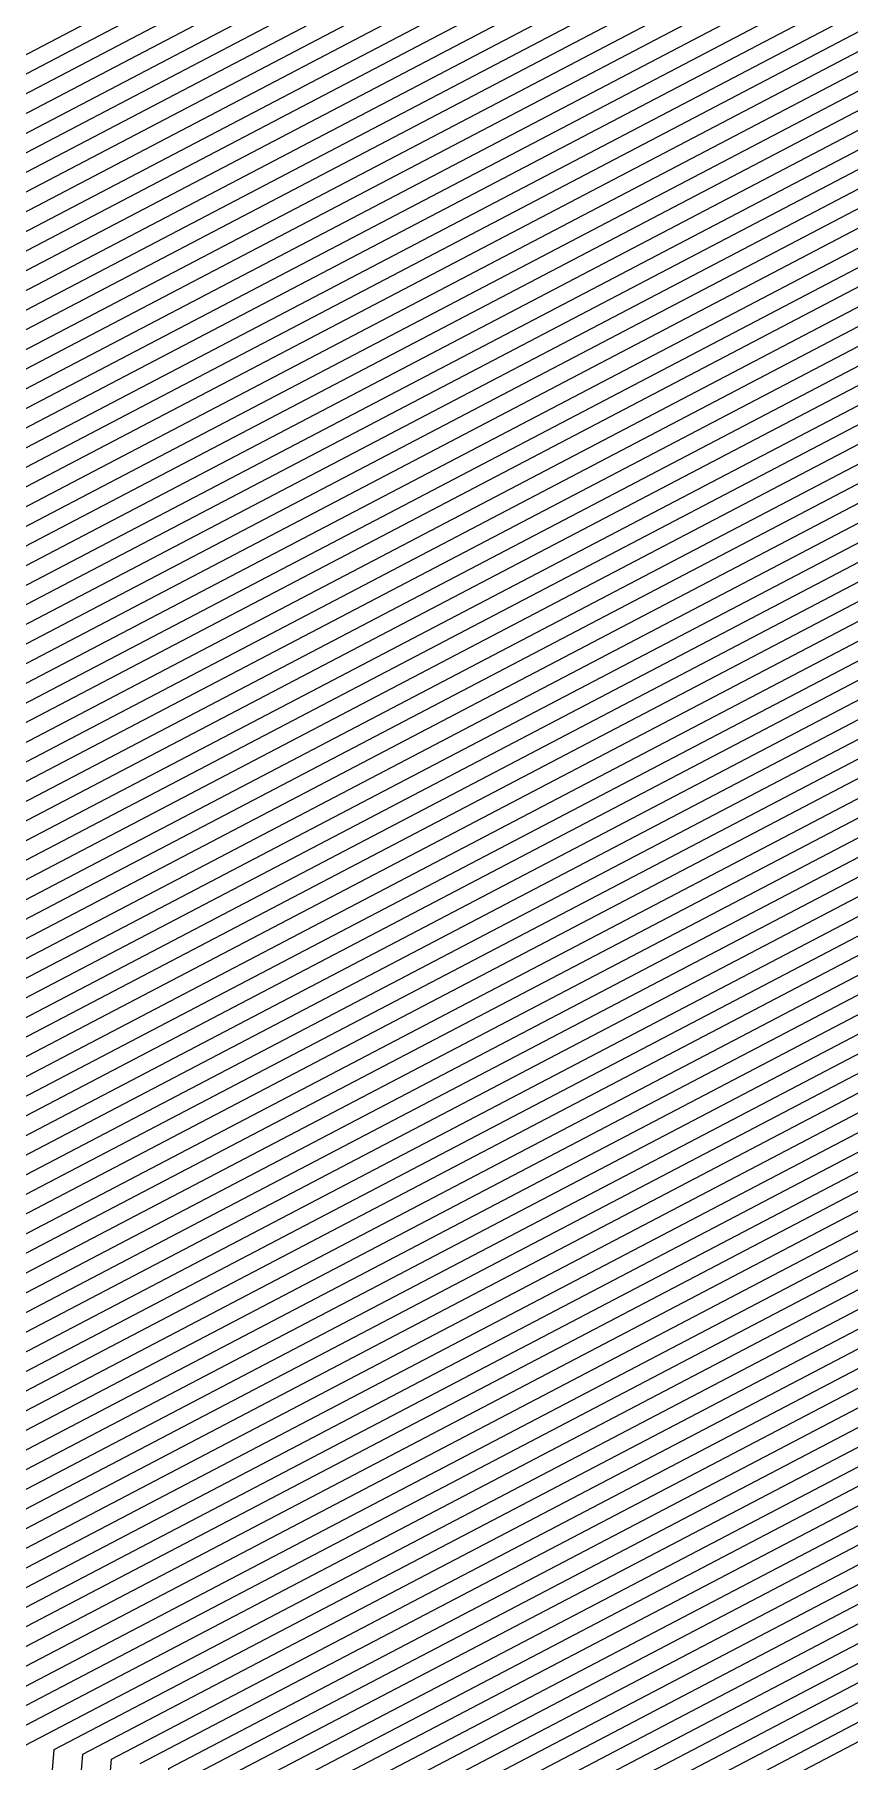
# Model space of a CAD drawing. Extents: x 7084 to 11035, y 13750 to 16729.
# Drawn here: x 8401.7 to 8449.4, y 15227 to 15328.1 of the extents above; entities that cross this region are included whole.
import ezdxf

# ---------------------------------------------------------------- set-up
doc = ezdxf.new("R2010")
doc.units = 0
doc.layers.add('Default', color=7, linetype='Continuous')

msp = doc.modelspace()

# ---------------------------------------------------------------- linework, layer by layer
at = {"layer": 'Default'}
for points in [[(8265.32, 15250.11), (8457.56, 15350.68), (8486.39, 15348.96), (8522.58, 15423.92), (8600.99, 15435.98), (8632, 15479.92), (8690.31, 15451.78), (8734.1, 15440.36), (8781.08, 15469.72), (8732.96, 15528.03), (8705.82, 15501.45), (8647.51, 15529.6), (8674.65, 15556.18), (8759.66, 15729.49), (8817.81, 15770.84), (8916.04, 15794.11), (8977.21, 15892.49), (9160.71, 15765.69)], [(8266.99, 15249.84), (8458.14, 15349.83), (8486.81, 15348.12), (8523.15, 15423.41), (8601.11, 15435.41), (8632.27, 15479.54), (8690.24, 15451.56), (8734.23, 15440.09), (8781.42, 15469.58), (8733.08, 15528.15), (8705.82, 15501.45), (8647.85, 15529.44), (8675.11, 15556.14), (8759.62, 15728.46), (8818.04, 15770), (8916.7, 15793.37), (8977.52, 15891.19), (9159.97, 15765.11), (9284.6, 15761.21)], [(8268.67, 15249.56), (8458.71, 15348.98), (8487.22, 15347.28), (8523.73, 15422.91), (8601.24, 15434.83), (8632.53, 15479.17), (8690.17, 15451.34), (8734.35, 15439.82), (8781.75, 15469.44), (8733.2, 15528.27), (8705.82, 15501.46), (8648.18, 15529.28), (8675.56, 15556.1), (8759.59, 15727.43), (8818.27, 15769.15), (8917.36, 15792.62), (8977.83, 15889.88), (9159.24, 15764.52), (9284.42, 15760.61)], [(8280.41, 15247.65), (8462.76, 15343.04), (8490.11, 15341.41), (8527.75, 15419.37), (8602.12, 15430.81), (8634.38, 15476.51), (8689.69, 15449.81), (8735.23, 15437.94), (8784.09, 15468.47), (8734.04, 15529.12), (8705.82, 15501.47), (8650.51, 15528.17), (8678.74, 15555.81), (8759.37, 15720.21), (8819.85, 15763.22), (8922.01, 15787.42), (8980.03, 15880.74), (9154.09, 15760.46), (9283.13, 15756.43), (9355.71, 15730.89), (9429.64, 15702.66), (9663.8, 15764.88)], [(8303.88, 15243.81), (8470.86, 15331.17), (8495.9, 15329.67), (8535.79, 15412.29), (8603.89, 15422.77), (8638.08, 15471.2), (8688.72, 15446.76), (8736.99, 15434.17), (8788.77, 15466.53), (8735.73, 15530.8), (8705.82, 15501.51), (8655.18, 15525.96), (8685.09, 15555.25), (8758.92, 15705.78), (8823.03, 15751.37), (8931.29, 15777.01), (8984.42, 15862.47), (9143.8, 15752.32), (9280.56, 15748.05), (9357.48, 15720.98)], [(8310.59, 15242.72), (8473.17, 15327.77), (8497.56, 15326.31), (8538.09, 15410.27), (8604.4, 15420.47), (8639.14, 15469.69), (8688.45, 15445.88), (8737.5, 15433.09), (8790.11, 15465.98), (8736.21, 15531.29), (8705.82, 15501.52), (8656.51, 15525.32), (8686.91, 15555.09), (8758.79, 15701.66), (8823.93, 15747.98), (8933.94, 15774.04), (8985.67, 15857.24), (9140.86, 15750), (9279.83, 15745.66), (9357.99, 15718.16)], [(9969.77, 15539.13), (9864.44, 15676.69), (9641.53, 15737.21), (9439.82, 15683.62), (9358.62, 15714.62), (9278.91, 15742.67), (9137.19, 15747.1), (8987.24, 15850.72), (8937.26, 15770.32), (8825.06, 15743.75), (8758.63, 15696.51), (8689.18, 15554.89), (8658.18, 15524.53), (8705.82, 15501.53), (8736.82, 15531.89), (8791.79, 15465.29), (8738.13, 15431.75), (8688.1, 15444.79), (8640.46, 15467.79), (8605.03, 15417.6), (8540.96, 15407.74), (8499.63, 15322.12), (8476.07, 15323.53), (8318.98, 15241.35)], [(8324.01, 15240.53), (8477.8, 15320.98), (8500.87, 15319.61), (8542.68, 15406.23), (8605.41, 15415.88), (8641.25, 15466.65), (8687.89, 15444.14), (8738.5, 15430.94), (8792.79, 15464.87), (8737.18, 15532.25), (8705.82, 15501.54), (8659.17, 15524.06), (8690.54, 15554.77), (8758.54, 15693.42), (8825.74, 15741.21), (8939.25, 15768.09), (8988.18, 15846.8), (9134.98, 15745.35), (9278.36, 15740.87)], [(8334.07, 15238.88), (8481.27, 15315.89), (8503.35, 15314.57), (8546.13, 15403.19), (8606.17, 15412.43), (8642.84, 15464.38), (8687.48, 15442.83), (8739.26, 15429.33), (8794.8, 15464.04), (8737.9, 15532.98), (8705.82, 15501.55), (8661.17, 15523.11), (8693.26, 15554.53), (8758.35, 15687.23), (8827.1, 15736.13), (8943.23, 15763.63), (8990.06, 15838.97), (9130.57, 15741.87), (9277.26, 15737.28), (9359.76, 15708.25)], [(8354.19, 15235.6), (8488.21, 15305.71), (8508.31, 15304.51), (8553.02, 15397.13), (8607.68, 15405.54), (8646.01, 15459.83), (8686.65, 15440.21), (8740.77, 15426.1), (8798.81, 15462.38), (8739.35, 15534.42), (8705.82, 15501.58), (8665.17, 15521.21), (8698.71, 15554.05), (8757.96, 15674.87), (8829.82, 15725.97), (8951.18, 15754.71), (8993.83, 15823.3), (9121.75, 15734.9)], [(9618.3, 15708.35), (9450.44, 15663.75), (9361.66, 15697.64), (9274.5, 15728.31), (9119.55, 15733.15), (8994.77, 15819.38), (8953.17, 15752.48), (8830.5, 15723.43), (8757.87, 15671.78), (8700.07, 15553.92), (8666.17, 15520.73), (8705.82, 15501.59), (8739.71, 15534.79), (8799.81, 15461.96), (8741.14, 15425.29), (8686.45, 15439.55), (8646.8, 15458.69), (8608.06, 15403.81), (8554.75, 15395.61), (8509.55, 15301.99), (8489.95, 15303.17), (8359.22, 15234.78)], [(8360.9, 15234.5), (8490.52, 15302.32), (8509.97, 15301.16), (8555.32, 15395.11), (8608.19, 15403.24), (8647.07, 15458.31), (8686.38, 15439.34), (8741.27, 15425.02), (8800.15, 15461.82), (8739.83, 15534.91), (8705.82, 15501.59), (8666.5, 15520.57), (8700.52, 15553.88), (8757.84, 15670.75), (8830.73, 15722.58), (8953.84, 15751.74), (8995.08, 15818.08), (9118.81, 15732.57)], [(8377.67, 15231.77), (8496.31, 15293.83), (8514.1, 15292.77), (8561.07, 15390.05), (8609.45, 15397.5), (8649.71, 15454.52), (8685.69, 15437.15), (8742.53, 15422.33), (8803.49, 15460.44), (8741.04, 15536.11), (8705.82, 15501.62), (8669.84, 15518.99), (8705.06, 15553.48), (8757.52, 15660.44), (8832.99, 15714.11), (8960.47, 15744.3), (8998.22, 15805.02), (9111.46, 15726.76), (9272.48, 15721.73), (9363.05, 15689.86)], [(8382.7, 15230.94), (8498.04, 15291.29), (8515.34, 15290.25), (8562.79, 15388.53), (8609.83, 15395.77), (8650.5, 15453.39), (8685.48, 15436.5), (8742.9, 15421.53), (8804.5, 15460.02), (8741.4, 15536.47), (8705.82, 15501.63), (8670.84, 15518.51), (8706.42, 15553.36), (8757.42, 15657.35), (8833.67, 15711.57), (8962.46, 15742.07), (8999.16, 15801.1), (9109.26, 15725.02), (9271.93, 15719.94)], [(8389.4, 15229.85), (8500.36, 15287.89), (8517, 15286.9), (8565.09, 15386.51), (8610.34, 15393.47), (8651.56, 15451.87), (8685.21, 15435.62), (8743.41, 15420.45), (8805.83, 15459.47), (8741.88, 15536.96), (8705.82, 15501.64), (8672.17, 15517.88), (8708.23, 15553.2), (8757.29, 15653.23), (8834.58, 15708.19), (8965.11, 15739.1), (9000.41, 15795.88), (9106.32, 15722.7), (9271.2, 15717.54), (9363.94, 15684.91), (9458.4, 15648.84), (9600.87, 15686.7)], [(9595.07, 15679.48), (9461.06, 15643.88), (9364.7, 15680.67), (9270.1, 15713.96), (9101.91, 15719.21), (9002.29, 15788.05), (8969.09, 15734.64), (8835.94, 15703.11), (8757.1, 15647.04), (8710.96, 15552.96), (8674.17, 15516.93), (8705.82, 15501.65), (8742.61, 15537.68), (8807.84, 15458.64), (8744.16, 15418.84), (8684.79, 15434.32), (8653.14, 15449.59), (8611.1, 15390.03), (8568.53, 15383.48), (8519.48, 15281.87), (8503.83, 15282.8), (8399.47, 15228.21)], [(8395.77, 15139.49), (8402.82, 15227.66), (8504.98, 15281.11), (8520.31, 15280.19), (8569.68, 15382.47), (8611.35, 15388.88), (8653.67, 15448.84), (8684.66, 15433.88), (8744.41, 15418.3), (8808.51, 15458.36), (8742.85, 15537.92), (8705.82, 15501.66), (8674.83, 15516.61), (8711.87, 15552.88), (8757.04, 15644.98), (8836.39, 15701.41), (8970.41, 15733.15), (9002.92, 15785.44), (9100.44, 15718.05), (9269.73, 15712.76), (9364.95, 15679.25), (9461.94, 15642.22), (9593.13, 15677.08)], [(8397.42, 15138.93), (8404.5, 15227.39), (8505.56, 15280.26), (8520.72, 15279.35), (8570.26, 15381.96), (8611.48, 15388.3), (8653.94, 15448.46), (8684.59, 15433.66), (8744.54, 15418.03), (8808.85, 15458.22), (8742.97, 15538.04), (8705.82, 15501.66), (8675.17, 15516.46), (8712.32, 15552.84), (8757.01, 15643.95), (8836.62, 15700.56), (8971.08, 15732.41), (9003.23, 15784.13), (9099.7, 15717.47)], [(8407.85, 15226.84), (8506.72, 15278.56), (8521.55, 15277.67), (8571.4, 15380.95), (8611.73, 15387.16), (8654.46, 15447.7), (8684.45, 15433.22), (8744.79, 15417.49), (8809.51, 15457.94), (8743.21, 15538.28), (8705.82, 15501.66), (8675.83, 15516.14), (8713.23, 15552.76), (8756.94, 15641.89), (8837.07, 15698.87), (8972.4, 15730.92), (9003.86, 15781.52), (9098.23, 15716.31), (9269.18, 15710.96), (9365.33, 15677.13), (9463.27, 15639.74), (9590.22, 15673.47)], [(8452.38, 14999.37), (8402.38, 15137.24), (8409.53, 15226.56), (8507.3, 15277.71), (8521.96, 15276.83), (8571.98, 15380.45), (8611.85, 15386.58), (8654.73, 15447.32), (8684.38, 15433.01), (8744.91, 15417.22), (8809.85, 15457.81), (8743.33, 15538.4), (8705.82, 15501.67), (8676.17, 15515.98), (8713.68, 15552.72), (8756.91, 15640.86), (8837.3, 15698.02), (8973.07, 15730.18), (9004.17, 15780.22), (9097.5, 15715.73), (9268.99, 15710.37), (9365.46, 15676.42), (9463.71, 15638.91), (9589.26, 15672.27)], [(8411.2, 15226.29), (8507.87, 15276.86), (8522.37, 15276), (8572.55, 15379.94), (8611.98, 15386.01), (8654.99, 15446.94), (8684.31, 15432.79), (8745.04, 15416.95), (8810.18, 15457.67), (8743.45, 15538.52), (8705.82, 15501.67), (8676.5, 15515.82), (8714.13, 15552.68), (8756.88, 15639.83), (8837.52, 15697.18), (8973.73, 15729.44), (9004.49, 15778.91), (9096.76, 15715.14), (9268.81, 15709.77), (9365.59, 15675.72), (9464.16, 15638.08), (9588.29, 15671.06)], [(8412.88, 15226.02), (8508.45, 15276.01), (8522.79, 15275.16), (8573.13, 15379.44), (8612.11, 15385.43), (8655.26, 15446.56), (8684.24, 15432.57), (8745.17, 15416.68), (8810.52, 15457.53), (8743.57, 15538.65), (8705.82, 15501.67), (8676.83, 15515.66), (8714.59, 15552.64), (8756.85, 15638.8), (8837.75, 15696.33), (8974.39, 15728.69), (9004.8, 15777.6), (9096.03, 15714.56), (9268.63, 15709.17), (9365.71, 15675.01), (9464.6, 15637.25), (9587.32, 15669.86)], [(8414.56, 15225.74), (8509.03, 15275.17), (8523.2, 15274.32), (8573.7, 15378.93), (8612.23, 15384.86), (8655.52, 15446.18), (8684.17, 15432.35), (8745.29, 15416.41), (8810.85, 15457.39), (8743.69, 15538.77), (8705.82, 15501.67), (8677.17, 15515.51), (8715.04, 15552.6), (8756.81, 15637.77), (8837.98, 15695.48), (8975.05, 15727.95), (9005.11, 15776.3), (9095.29, 15713.98), (9268.44, 15708.57), (9365.84, 15674.3), (9465.04, 15636.43), (9586.35, 15668.66)], [(8456.75, 15003.32), (8409, 15135), (8416.23, 15225.47), (8509.61, 15274.32), (8523.61, 15273.48), (8574.28, 15378.43), (8612.36, 15384.28), (8655.79, 15445.8), (8684.1, 15432.13), (8745.42, 15416.15), (8811.19, 15457.25), (8743.81, 15538.89), (8705.82, 15501.68), (8677.5, 15515.35), (8715.5, 15552.56), (8756.78, 15636.74), (8838.2, 15694.64), (8975.72, 15727.21), (9005.43, 15774.99), (9094.56, 15713.4), (9268.26, 15707.97), (9365.97, 15673.6), (9465.48, 15635.6), (9585.38, 15667.46)], [(8816.91, 15774.23), (8759.78, 15733.61), (8672.84, 15556.34), (8646.18, 15530.23), (8705.82, 15501.44), (8732.47, 15527.55), (8779.74, 15470.27), (8733.6, 15441.43), (8690.58, 15452.65), (8630.95, 15481.44), (8600.48, 15438.28), (8520.28, 15425.94), (8484.74, 15352.31), (8455.24, 15354.08), (8258.61, 15251.21)], [(9583.45, 15665.05), (9466.37, 15633.94), (9366.22, 15672.18), (9267.89, 15706.78), (9093.09, 15712.24), (9006.05, 15772.38), (8977.04, 15725.72), (8838.66, 15692.94), (8756.72, 15634.68), (8716.4, 15552.48), (8678.16, 15515.03), (8705.82, 15501.68), (8744.06, 15539.13), (8811.86, 15456.97), (8745.67, 15415.61), (8683.97, 15431.7), (8656.31, 15445.05), (8612.61, 15383.14), (8575.43, 15377.41), (8524.44, 15271.8), (8510.77, 15272.62), (8419.59, 15224.92)], [(8263.64, 15250.38), (8456.98, 15351.53), (8485.98, 15349.8), (8522.01, 15424.42), (8600.86, 15436.56), (8631.74, 15480.3), (8690.38, 15452), (8733.98, 15440.63), (8780.75, 15469.86), (8732.84, 15527.91), (8705.82, 15501.45), (8647.18, 15529.76), (8674.2, 15556.22), (8759.69, 15730.52), (8817.59, 15771.69)], [(9582.48, 15663.85), (9466.81, 15633.11), (9366.35, 15671.47), (9267.71, 15706.18), (9092.35, 15711.66), (9006.37, 15771.08), (8977.71, 15724.98), (8838.88, 15692.1), (8756.69, 15633.65), (8716.86, 15552.44), (8678.5, 15514.87), (8705.82, 15501.68), (8744.18, 15539.25), (8812.19, 15456.84), (8745.79, 15415.34), (8683.9, 15431.48), (8656.58, 15444.67), (8612.74, 15382.56), (8576, 15376.91), (8524.85, 15270.96), (8511.34, 15271.77), (8421.26, 15224.65)], [(9581.51, 15662.64), (9467.25, 15632.29), (9366.47, 15670.77), (9267.53, 15705.58), (9091.62, 15711.08), (9006.68, 15769.77), (8978.37, 15724.23), (8839.11, 15691.25), (8756.65, 15632.61), (8717.31, 15552.4), (8678.83, 15514.71), (8705.82, 15501.69), (8744.3, 15539.37), (8812.53, 15456.7), (8745.92, 15415.07), (8683.83, 15431.26), (8656.84, 15444.29), (8612.87, 15381.99), (8576.57, 15376.4), (8525.27, 15270.13), (8511.92, 15270.92), (8422.94, 15224.37)], [(8424.62, 15224.1), (8512.5, 15270.08), (8525.68, 15269.29), (8577.15, 15375.9), (8612.99, 15381.41), (8657.11, 15443.91), (8683.76, 15431.04), (8746.05, 15414.8), (8812.86, 15456.56), (8744.42, 15539.49), (8705.82, 15501.69), (8679.16, 15514.56), (8717.76, 15552.36), (8756.62, 15631.58), (8839.34, 15690.4), (8979.03, 15723.49), (9007, 15768.47), (9090.88, 15710.5), (9267.34, 15704.98), (9366.6, 15670.06), (9467.7, 15631.46), (9580.54, 15661.44)], [(8273.7, 15248.74), (8460.45, 15346.44), (8488.46, 15344.76), (8525.45, 15421.39), (8601.62, 15433.11), (8633.33, 15478.03), (8689.96, 15450.69), (8734.73, 15439.01), (8782.75, 15469.03), (8733.56, 15528.63), (8705.82, 15501.46), (8649.18, 15528.81), (8676.92, 15555.98), (8759.5, 15724.33), (8818.95, 15766.61)], [(8819.17, 15765.76), (8759.46, 15723.3), (8677.38, 15555.93), (8649.51, 15528.65), (8705.82, 15501.47), (8733.68, 15528.75), (8783.09, 15468.89), (8734.86, 15438.74), (8689.89, 15450.47), (8633.59, 15477.65), (8601.75, 15432.53), (8526.03, 15420.89), (8488.87, 15343.93), (8461.03, 15345.59), (8275.38, 15248.47)], [(8329.04, 15239.71), (8479.54, 15318.44), (8502.11, 15317.09), (8544.41, 15404.71), (8605.79, 15414.15), (8642.05, 15465.52), (8687.69, 15443.48), (8738.88, 15430.13), (8793.79, 15464.45), (8737.54, 15532.61), (8705.82, 15501.55), (8660.17, 15523.58), (8691.9, 15554.65), (8758.44, 15690.33), (8826.42, 15738.67), (8941.24, 15765.86)], [(8427.97, 15223.55), (8513.66, 15268.38), (8526.51, 15267.61), (8578.3, 15374.89), (8613.24, 15380.26), (8657.64, 15443.15), (8683.62, 15430.6), (8746.3, 15414.26), (8813.53, 15456.28), (8744.66, 15539.73), (8705.82, 15501.69), (8679.83, 15514.24), (8718.67, 15552.28), (8756.56, 15629.52), (8839.79, 15688.71), (8980.36, 15722), (9007.62, 15765.85), (9089.41, 15709.34), (9266.97, 15703.79), (9366.85, 15668.64), (9468.58, 15629.8), (9578.61, 15659.04)], [(8278.73, 15247.92), (8462.18, 15343.89), (8489.7, 15342.25), (8527.18, 15419.87), (8602, 15431.39), (8634.12, 15476.89), (8689.76, 15450.03), (8735.11, 15438.21), (8783.76, 15468.61), (8733.92, 15529), (8705.82, 15501.47), (8650.18, 15528.33), (8678.29, 15555.85), (8759.4, 15721.24), (8819.63, 15764.07)], [(8429.65, 15223.28), (8514.24, 15267.53), (8526.92, 15266.77), (8578.87, 15374.38), (8613.37, 15379.69), (8657.9, 15442.77), (8683.55, 15430.39), (8746.42, 15413.99), (8813.86, 15456.14), (8744.78, 15539.85), (8705.82, 15501.7), (8680.16, 15514.08), (8719.13, 15552.24), (8756.53, 15628.49), (8840.02, 15687.86), (8981.02, 15721.26), (9007.94, 15764.55), (9088.68, 15708.75), (9266.79, 15703.19), (9366.98, 15667.94), (9469.02, 15628.97), (9577.64, 15657.83)], [(9576.67, 15656.63), (9469.47, 15628.15), (9367.11, 15667.23), (9266.61, 15702.59), (9087.94, 15708.17), (9008.25, 15763.24), (8981.69, 15720.52), (8840.24, 15687.02), (8756.49, 15627.46), (8719.58, 15552.2), (8680.5, 15513.92), (8705.82, 15501.7), (8744.9, 15539.97), (8814.2, 15456), (8746.55, 15413.72), (8683.48, 15430.17), (8658.16, 15442.39), (8613.5, 15379.11), (8579.45, 15373.88), (8527.34, 15265.93), (8514.81, 15266.68), (8431.33, 15223)], [(8337.42, 15238.34), (8482.43, 15314.2), (8504.18, 15312.9), (8547.28, 15402.18), (8606.42, 15411.28), (8643.37, 15463.62), (8687.34, 15442.39), (8739.51, 15428.79), (8795.47, 15463.76), (8738.14, 15533.22), (8705.82, 15501.56), (8661.84, 15522.79), (8694.17, 15554.45), (8758.28, 15685.17), (8827.56, 15734.43), (8944.55, 15762.14)], [(9575.7, 15655.43), (9469.91, 15627.32), (9367.23, 15666.52), (9266.42, 15701.99), (9087.21, 15707.59), (9008.56, 15761.94), (8982.35, 15719.77), (8840.47, 15686.17), (8756.46, 15626.43), (8720.03, 15552.16), (8680.83, 15513.76), (8705.82, 15501.7), (8745.02, 15540.09), (8814.53, 15455.87), (8746.67, 15413.45), (8683.41, 15429.95), (8658.43, 15442.01), (8613.62, 15378.54), (8580.02, 15373.37), (8527.75, 15265.09), (8515.39, 15265.83), (8433, 15222.73)], [(8339.1, 15238.06), (8483.01, 15313.35), (8504.59, 15312.06), (8547.85, 15401.68), (8606.55, 15410.71), (8643.63, 15463.24), (8687.27, 15442.17), (8739.63, 15428.52), (8795.8, 15463.62), (8738.26, 15533.34), (8705.82, 15501.56), (8662.17, 15522.63), (8694.62, 15554.41), (8758.25, 15684.14), (8827.78, 15733.59), (8945.22, 15761.4)], [(8285.44, 15246.83), (8464.5, 15340.5), (8491.35, 15338.89), (8529.47, 15417.85), (8602.5, 15429.09), (8635.18, 15475.37), (8689.48, 15449.16), (8735.61, 15437.13), (8785.1, 15468.06), (8734.4, 15529.48), (8705.82, 15501.48), (8651.51, 15527.7), (8680.1, 15555.69), (8759.27, 15717.12), (8820.53, 15760.68)], [(8287.12, 15246.55), (8465.08, 15339.65), (8491.77, 15338.06), (8530.05, 15417.35), (8602.63, 15428.51), (8635.44, 15474.99), (8689.41, 15448.94), (8735.74, 15436.86), (8785.43, 15467.92), (8734.53, 15529.6), (8705.82, 15501.48), (8651.85, 15527.54), (8680.55, 15555.65), (8759.24, 15716.09), (8820.76, 15759.84)], [(8945.88, 15760.66), (8828.01, 15732.74), (8758.22, 15683.11), (8695.08, 15554.37), (8662.51, 15522.47), (8705.82, 15501.56), (8738.39, 15533.46), (8796.13, 15463.48), (8739.76, 15428.25), (8687.21, 15441.95), (8643.9, 15462.86), (8606.67, 15410.13), (8548.43, 15401.17), (8505, 15311.22), (8483.58, 15312.5), (8340.78, 15237.79)], [(8946.54, 15759.91), (8828.24, 15731.89), (8758.19, 15682.08), (8695.53, 15554.33), (8662.84, 15522.31), (8705.82, 15501.57), (8738.51, 15533.58), (8796.47, 15463.35), (8739.89, 15427.98), (8687.14, 15441.74), (8644.16, 15462.48), (8606.8, 15409.56), (8549, 15400.67), (8505.42, 15310.38), (8484.16, 15311.65), (8342.45, 15237.52)], [(8820.99, 15758.99), (8759.21, 15715.06), (8681.01, 15555.61), (8652.18, 15527.38), (8705.82, 15501.49), (8734.65, 15529.72), (8785.76, 15467.78), (8735.86, 15436.59), (8689.34, 15448.72), (8635.7, 15474.62), (8602.76, 15427.94), (8530.62, 15416.84), (8492.18, 15337.22), (8465.65, 15338.8), (8288.79, 15246.28)], [(8344.13, 15237.24), (8484.74, 15310.8), (8505.83, 15309.54), (8549.58, 15400.16), (8606.93, 15408.98), (8644.42, 15462.11), (8687.07, 15441.52), (8740.01, 15427.71), (8796.8, 15463.21), (8738.63, 15533.7), (8705.82, 15501.57), (8663.17, 15522.16), (8695.98, 15554.29), (8758.15, 15681.05), (8828.46, 15731.05), (8947.2, 15759.17)], [(8290.47, 15246), (8466.23, 15337.95), (8492.6, 15336.38), (8531.2, 15416.34), (8602.88, 15427.36), (8635.97, 15474.24), (8689.27, 15448.5), (8735.99, 15436.32), (8786.1, 15467.64), (8734.77, 15529.84), (8705.82, 15501.49), (8652.51, 15527.22), (8681.46, 15555.57), (8759.18, 15714.03), (8821.21, 15758.14)], [(9572.8, 15651.82), (9471.24, 15624.83), (9367.61, 15664.4), (9265.87, 15700.2), (9085, 15705.85), (9009.5, 15758.02), (8984.34, 15717.54), (8841.15, 15683.63), (8756.37, 15623.34), (8721.39, 15552.03), (8681.83, 15513.29), (8705.82, 15501.71), (8745.38, 15540.45), (8815.54, 15455.45), (8747.05, 15412.65), (8683.21, 15429.29), (8659.22, 15440.87), (8614, 15376.82), (8581.74, 15371.85), (8528.99, 15262.58), (8517.13, 15263.29), (8438.03, 15221.91)], [(8948.53, 15757.68), (8828.92, 15729.35), (8758.09, 15678.99), (8696.89, 15554.21), (8663.84, 15521.84), (8705.82, 15501.57), (8738.87, 15533.94), (8797.47, 15462.93), (8740.26, 15427.18), (8686.93, 15441.08), (8644.95, 15461.35), (8607.18, 15407.83), (8550.73, 15399.15), (8506.66, 15307.86), (8485.9, 15309.11), (8347.48, 15236.69)], [(8349.16, 15236.42), (8486.48, 15308.26), (8507.07, 15307.03), (8551.3, 15398.64), (8607.31, 15407.26), (8645.22, 15460.97), (8686.86, 15440.86), (8740.39, 15426.91), (8797.81, 15462.79), (8738.99, 15534.06), (8705.82, 15501.58), (8664.17, 15521.68), (8697.34, 15554.17), (8758.06, 15677.96), (8829.14, 15728.51), (8949.19, 15756.94)], [(8350.84, 15236.15), (8487.05, 15307.41), (8507.48, 15306.19), (8551.87, 15398.14), (8607.43, 15406.69), (8645.48, 15460.59), (8686.79, 15440.65), (8740.51, 15426.64), (8798.14, 15462.65), (8739.11, 15534.18), (8705.82, 15501.58), (8664.51, 15521.52), (8697.8, 15554.13), (8758.03, 15676.93), (8829.37, 15727.66), (8949.86, 15756.2)], [(8352.51, 15235.87), (8487.63, 15306.56), (8507.9, 15305.35), (8552.45, 15397.63), (8607.56, 15406.11), (8645.74, 15460.21), (8686.72, 15440.43), (8740.64, 15426.37), (8798.48, 15462.52), (8739.23, 15534.3), (8705.82, 15501.58), (8664.84, 15521.36), (8698.25, 15554.09), (8758, 15675.9), (8829.6, 15726.81), (8950.52, 15755.45)], [(8298.85, 15244.63), (8469.12, 15333.71), (8494.66, 15332.19), (8534.07, 15413.81), (8603.51, 15424.49), (8637.29, 15472.34), (8688.93, 15447.41), (8736.62, 15434.98), (8787.77, 15466.95), (8735.37, 15530.44), (8705.82, 15501.5), (8654.18, 15526.43), (8683.73, 15555.37), (8759.02, 15708.88), (8822.35, 15753.91)], [(8822.8, 15752.22), (8758.95, 15706.82), (8684.64, 15555.29), (8654.84, 15526.11), (8705.82, 15501.51), (8735.61, 15530.68), (8788.44, 15466.67), (8736.87, 15434.44), (8688.79, 15446.98), (8637.82, 15471.58), (8603.77, 15423.34), (8535.22, 15412.8), (8495.49, 15330.51), (8470.28, 15332.01), (8302.21, 15244.09)], [(8823.25, 15750.52), (8758.89, 15704.75), (8685.55, 15555.21), (8655.51, 15525.8), (8705.82, 15501.51), (8735.85, 15530.93), (8789.11, 15466.39), (8737.12, 15433.9), (8688.65, 15446.54), (8638.35, 15470.82), (8604.02, 15422.2), (8536.37, 15411.79), (8496.32, 15328.83), (8471.44, 15330.32), (8305.56, 15243.54)], [(8364.25, 15233.96), (8491.68, 15300.62), (8510.79, 15299.48), (8556.47, 15394.09), (8608.44, 15402.09), (8647.59, 15457.56), (8686.24, 15438.9), (8741.52, 15424.49), (8800.82, 15461.55), (8740.07, 15535.15), (8705.82, 15501.6), (8667.17, 15520.26), (8701.43, 15553.8), (8757.77, 15668.68), (8831.18, 15720.89), (8955.16, 15750.25)], [(8823.48, 15749.68), (8758.86, 15703.72), (8686, 15555.17), (8655.84, 15525.64), (8705.82, 15501.51), (8735.97, 15531.05), (8789.44, 15466.26), (8737.25, 15433.63), (8688.58, 15446.32), (8638.61, 15470.45), (8604.15, 15421.62), (8536.94, 15411.28), (8496.73, 15327.99), (8472.02, 15329.47), (8307.24, 15243.27)], [(8308.91, 15242.99), (8472.59, 15328.62), (8497.15, 15327.15), (8537.51, 15410.78), (8604.27, 15421.05), (8638.87, 15470.07), (8688.52, 15446.1), (8737.37, 15433.36), (8789.78, 15466.12), (8736.09, 15531.17), (8705.82, 15501.52), (8656.18, 15525.48), (8686.45, 15555.13), (8758.83, 15702.69), (8823.7, 15748.83)], [(8365.93, 15233.68), (8492.26, 15299.77), (8511.21, 15298.64), (8557.04, 15393.59), (8608.57, 15401.52), (8647.86, 15457.18), (8686.17, 15438.68), (8741.65, 15424.22), (8801.15, 15461.41), (8740.2, 15535.27), (8705.82, 15501.6), (8667.5, 15520.1), (8701.88, 15553.76), (8757.74, 15667.65), (8831.41, 15720.04), (8955.82, 15749.51)], [(8367.61, 15233.41), (8492.84, 15298.92), (8511.62, 15297.8), (8557.62, 15393.08), (8608.7, 15400.94), (8648.12, 15456.8), (8686.1, 15438.46), (8741.77, 15423.95), (8801.49, 15461.27), (8740.32, 15535.39), (8705.82, 15501.6), (8667.84, 15519.94), (8702.34, 15553.72), (8757.71, 15666.62), (8831.63, 15719.19), (8956.49, 15748.76)], [(8312.27, 15242.44), (8473.75, 15326.92), (8497.97, 15325.48), (8538.66, 15409.76), (8604.53, 15419.9), (8639.4, 15469.31), (8688.38, 15445.67), (8737.62, 15432.82), (8790.45, 15465.84), (8736.33, 15531.41), (8705.82, 15501.52), (8656.84, 15525.16), (8687.36, 15555.05), (8758.76, 15700.63), (8824.16, 15747.14)], [(8957.81, 15747.28), (8832.09, 15717.5), (8757.64, 15664.56), (8703.24, 15553.64), (8668.5, 15519.62), (8705.82, 15501.61), (8740.56, 15535.63), (8802.16, 15460.99), (8742.02, 15423.41), (8685.96, 15438.03), (8648.65, 15456.04), (8608.95, 15399.79), (8558.77, 15392.07), (8512.45, 15296.12), (8493.99, 15297.23), (8370.96, 15232.86)], [(8372.64, 15232.59), (8494.57, 15296.38), (8512.86, 15295.29), (8559.34, 15391.57), (8609.07, 15399.22), (8648.92, 15455.66), (8685.9, 15437.81), (8742.15, 15423.14), (8802.49, 15460.85), (8740.68, 15535.75), (8705.82, 15501.61), (8668.84, 15519.46), (8703.7, 15553.6), (8757.61, 15663.53), (8832.31, 15716.65), (8958.48, 15746.53)], [(8374.31, 15232.31), (8495.15, 15295.53), (8513.27, 15294.45), (8559.92, 15391.06), (8609.2, 15398.64), (8649.18, 15455.28), (8685.83, 15437.59), (8742.27, 15422.87), (8802.82, 15460.71), (8740.8, 15535.87), (8705.82, 15501.61), (8669.17, 15519.31), (8704.15, 15553.56), (8757.58, 15662.5), (8832.54, 15715.81), (8959.14, 15745.79)], [(8315.62, 15241.9), (8474.91, 15325.23), (8498.8, 15323.8), (8539.81, 15408.75), (8604.78, 15418.75), (8639.93, 15468.55), (8688.24, 15445.23), (8737.87, 15432.29), (8791.12, 15465.56), (8736.58, 15531.65), (8705.82, 15501.53), (8657.51, 15524.85), (8688.27, 15554.97), (8758.7, 15698.57), (8824.61, 15745.44)], [(8317.3, 15241.62), (8475.49, 15324.38), (8499.21, 15322.96), (8540.39, 15408.25), (8604.9, 15418.17), (8640.2, 15468.17), (8688.17, 15445.01), (8738, 15432.02), (8791.45, 15465.42), (8736.7, 15531.77), (8705.82, 15501.53), (8657.84, 15524.69), (8688.72, 15554.93), (8758.67, 15697.54), (8824.84, 15744.6)], [(8320.65, 15241.08), (8476.64, 15322.68), (8500.04, 15321.28), (8541.54, 15407.24), (8605.16, 15417.03), (8640.72, 15467.41), (8688.03, 15444.57), (8738.25, 15431.48), (8792.12, 15465.15), (8736.94, 15532.01), (8705.82, 15501.53), (8658.51, 15524.37), (8689.63, 15554.85), (8758.6, 15695.48), (8825.29, 15742.9)], [(8379.34, 15231.49), (8496.89, 15292.98), (8514.52, 15291.93), (8561.64, 15389.55), (8609.58, 15396.92), (8649.97, 15454.14), (8685.62, 15436.93), (8742.65, 15422.06), (8803.83, 15460.3), (8741.16, 15536.23), (8705.82, 15501.62), (8670.17, 15518.83), (8705.51, 15553.44), (8757.48, 15659.41), (8833.22, 15713.27), (8961.13, 15743.56)], [(8825.52, 15742.06), (8758.57, 15694.45), (8690.08, 15554.81), (8658.84, 15524.21), (8705.82, 15501.54), (8737.06, 15532.13), (8792.45, 15465.01), (8738.38, 15431.21), (8687.96, 15444.36), (8640.99, 15467.03), (8605.28, 15416.45), (8542.11, 15406.73), (8500.45, 15320.44), (8477.22, 15321.83), (8322.33, 15240.8)], [(8825.97, 15740.36), (8758.51, 15692.39), (8690.99, 15554.73), (8659.51, 15523.9), (8705.82, 15501.54), (8737.3, 15532.37), (8793.12, 15464.73), (8738.63, 15430.67), (8687.83, 15443.92), (8641.52, 15466.28), (8605.54, 15415.3), (8543.26, 15405.72), (8501.28, 15318.77), (8478.38, 15320.14), (8325.68, 15240.25)], [(8386.05, 15230.4), (8499.2, 15289.59), (8516.17, 15288.58), (8563.94, 15387.52), (8610.09, 15394.62), (8651.03, 15452.63), (8685.34, 15436.06), (8743.15, 15420.99), (8805.17, 15459.74), (8741.64, 15536.72), (8705.82, 15501.63), (8671.5, 15518.2), (8707.33, 15553.28), (8757.36, 15655.29), (8834.13, 15709.88), (8963.78, 15740.59)], [(8826.2, 15739.52), (8758.47, 15691.36), (8691.44, 15554.69), (8659.84, 15523.74), (8705.82, 15501.54), (8737.42, 15532.49), (8793.46, 15464.59), (8738.75, 15430.4), (8687.76, 15443.7), (8641.78, 15465.9), (8605.66, 15414.73), (8543.83, 15405.22), (8501.69, 15317.93), (8478.96, 15319.29), (8327.36, 15239.98)], [(8826.65, 15737.82), (8758.41, 15689.3), (8692.35, 15554.61), (8660.51, 15523.42), (8705.82, 15501.55), (8737.66, 15532.73), (8794.13, 15464.32), (8739.01, 15429.87), (8687.62, 15443.26), (8642.31, 15465.14), (8605.92, 15413.58), (8544.98, 15404.2), (8502.52, 15316.25), (8480.11, 15317.59), (8330.71, 15239.43)], [(8965.77, 15738.36), (8834.81, 15707.34), (8757.26, 15652.2), (8708.69, 15553.16), (8672.5, 15517.72), (8705.82, 15501.64), (8742, 15537.08), (8806.17, 15459.33), (8743.53, 15420.18), (8685.14, 15435.41), (8651.82, 15451.49), (8610.46, 15392.9), (8565.66, 15386.01), (8517.41, 15286.06), (8500.93, 15287.04), (8391.08, 15229.58)], [(8826.88, 15736.98), (8758.38, 15688.27), (8692.81, 15554.57), (8660.84, 15523.26), (8705.82, 15501.55), (8737.78, 15532.86), (8794.46, 15464.18), (8739.13, 15429.6), (8687.55, 15443.05), (8642.57, 15464.76), (8606.04, 15413), (8545.56, 15403.7), (8502.94, 15315.41), (8480.69, 15316.74), (8332.39, 15239.16)], [(8967.1, 15736.87), (8835.26, 15705.65), (8757.2, 15650.13), (8709.6, 15553.08), (8673.17, 15517.41), (8705.82, 15501.64), (8742.25, 15537.32), (8806.84, 15459.05), (8743.78, 15419.64), (8685, 15434.97), (8652.35, 15450.73), (8610.72, 15391.75), (8566.81, 15385), (8518.24, 15284.38), (8502.09, 15285.35), (8394.44, 15229.03)], [(8396.11, 15228.75), (8502.67, 15284.5), (8518.65, 15283.54), (8567.38, 15384.49), (8610.84, 15391.18), (8652.61, 15450.35), (8684.93, 15434.75), (8743.91, 15419.37), (8807.17, 15458.91), (8742.37, 15537.44), (8705.82, 15501.65), (8673.5, 15517.25), (8710.05, 15553.04), (8757.16, 15649.1), (8835.49, 15704.8), (8967.76, 15736.13)], [(8397.79, 15228.48), (8503.25, 15283.65), (8519.06, 15282.71), (8567.96, 15383.99), (8610.97, 15390.6), (8652.88, 15449.97), (8684.86, 15434.53), (8744.03, 15419.1), (8807.51, 15458.77), (8742.49, 15537.56), (8705.82, 15501.65), (8673.83, 15517.09), (8710.5, 15553), (8757.13, 15648.07), (8835.71, 15703.95), (8968.42, 15735.38)], [(8401.14, 15227.93), (8504.4, 15281.95), (8519.89, 15281.03), (8569.11, 15382.97), (8611.22, 15389.45), (8653.41, 15449.22), (8684.72, 15434.1), (8744.29, 15418.57), (8808.18, 15458.5), (8742.73, 15537.8), (8705.82, 15501.65), (8674.5, 15516.77), (8711.41, 15552.92), (8757.07, 15646.01), (8836.17, 15702.26), (8969.75, 15733.9)], [(8335.74, 15238.61), (8481.85, 15315.04), (8503.76, 15313.74), (8546.71, 15402.69), (8606.29, 15411.86), (8643.1, 15464), (8687.41, 15442.61), (8739.38, 15429.06), (8795.13, 15463.9), (8738.02, 15533.1), (8705.82, 15501.56), (8661.51, 15522.95), (8693.71, 15554.49), (8758.31, 15686.2)], [(8682.37, 15555.49), (8653.18, 15526.91), (8705.82, 15501.49), (8735.01, 15530.08), (8786.77, 15467.36), (8736.24, 15435.78), (8689.14, 15448.07), (8636.5, 15473.48), (8603.14, 15426.22), (8532.34, 15415.33), (8493.42, 15334.7), (8467.39, 15336.26), (8293.82, 15245.46)], [(8295.5, 15245.18), (8467.97, 15335.41), (8493.84, 15333.86), (8532.92, 15414.82), (8603.26, 15425.64), (8636.76, 15473.1), (8689.07, 15447.85), (8736.37, 15435.52), (8787.1, 15467.23), (8735.13, 15530.2), (8705.82, 15501.5), (8653.51, 15526.75), (8682.82, 15555.45)], [(8300.53, 15244.36), (8469.7, 15332.86), (8495.08, 15331.35), (8534.64, 15413.3), (8603.64, 15423.92), (8637.55, 15471.96), (8688.86, 15447.19), (8736.74, 15434.71), (8788.11, 15466.81), (8735.49, 15530.56), (8705.82, 15501.5), (8654.51, 15526.27), (8684.18, 15555.33)], [(8699.16, 15554), (8665.5, 15521.05), (8705.82, 15501.59), (8739.47, 15534.54), (8799.14, 15462.24), (8740.89, 15425.83), (8686.59, 15439.99), (8646.27, 15459.45), (8607.81, 15404.96), (8553.6, 15396.62), (8508.73, 15303.67), (8488.79, 15304.86), (8355.87, 15235.33)], [(8357.54, 15235.05), (8489.37, 15304.01), (8509.14, 15302.83), (8554.17, 15396.12), (8607.94, 15404.39), (8646.54, 15459.07), (8686.52, 15439.77), (8741.02, 15425.56), (8799.48, 15462.1), (8739.59, 15534.66), (8705.82, 15501.59), (8665.84, 15520.89), (8699.61, 15553.96)], [(8384.37, 15230.67), (8498.62, 15290.44), (8515.76, 15289.41), (8563.36, 15388.03), (8609.96, 15395.2), (8650.77, 15453.01), (8685.41, 15436.28), (8743.03, 15421.26), (8804.83, 15459.88), (8741.52, 15536.59), (8705.82, 15501.63)], [(8387.73, 15230.12), (8499.78, 15288.74), (8516.58, 15287.74), (8564.51, 15387.02), (8610.21, 15394.05), (8651.29, 15452.25), (8685.28, 15435.84), (8743.28, 15420.72), (8805.5, 15459.61), (8741.76, 15536.84)], [(8369.28, 15233.14), (8493.42, 15298.08), (8512.03, 15296.96), (8558.19, 15392.58), (8608.82, 15400.37), (8648.39, 15456.42), (8686.03, 15438.24), (8741.9, 15423.68), (8801.82, 15461.13), (8740.44, 15535.51), (8705.82, 15501.61)], [(8256.93, 15251.48), (8454.67, 15354.92), (8484.32, 15353.15), (8519.71, 15426.45), (8600.35, 15438.85), (8630.68, 15481.82), (8690.65, 15452.87), (8733.47, 15441.7), (8779.41, 15470.41)], [(8260.29, 15250.93), (8455.82, 15353.23), (8485.15, 15351.47), (8520.86, 15425.43), (8600.61, 15437.7), (8631.21, 15481.06), (8690.51, 15452.43), (8733.73, 15441.16), (8780.08, 15470.13)], [(8261.96, 15250.66), (8456.4, 15352.38), (8485.56, 15350.64), (8521.43, 15424.93), (8600.73, 15437.13), (8631.48, 15480.68), (8690.45, 15452.21), (8733.85, 15440.9), (8780.41, 15470)], [(8272.02, 15249.02), (8459.87, 15347.29), (8488.05, 15345.6), (8524.88, 15421.9), (8601.49, 15433.68), (8633.06, 15478.41), (8690.03, 15450.9), (8734.61, 15439.28)], [(8277.05, 15248.19), (8461.61, 15344.74), (8489.29, 15343.09), (8526.6, 15420.38), (8601.87, 15431.96), (8633.85, 15477.27)], [(8381.02, 15231.22), (8497.46, 15292.14), (8514.93, 15291.09), (8562.21, 15389.04), (8609.71, 15396.35), (8650.24, 15453.76), (8685.55, 15436.72), (8742.78, 15421.79), (8804.16, 15460.16)], [(9675.85, 14629.89), (9497.41, 14569.78), (9258.86, 14573.54), (9224.23, 14537.97), (9100.3, 14558.03), (9092.1, 14618.22), (8902.39, 14650.16), (8759.63, 14653.91), (8643.18, 14653.91), (8573.68, 14676.45), (8467.97, 14718.4), (8449.19, 14776.63), (8483, 14891.21), (8469.85, 15015.18), (8428.84, 15128.27), (8436.36, 15222.18), (8516.55, 15264.14), (8528.58, 15263.42), (8581.17, 15372.36), (8613.88, 15377.39), (8658.96, 15441.25), (8683.28, 15429.51), (8746.93, 15412.92), (8815.2, 15455.59)], [(9675.63, 14628.62), (9497.74, 14568.7), (9259.92, 14572.45), (9224.82, 14536.39), (9099.19, 14556.73), (9090.87, 14617.75), (8901.74, 14649.58), (8759.43, 14653.33), (8643.33, 14653.33), (8574.04, 14675.8), (8466.89, 14718.32), (8448.16, 14776.37), (8481.87, 14890.6), (8468.76, 15014.19), (8427.19, 15128.83), (8434.68, 15222.46), (8515.97, 15264.98), (8528.16, 15264.26), (8580.6, 15372.86), (8613.75, 15377.97), (8658.69, 15441.63), (8683.35, 15429.73), (8746.8, 15413.19)], [(8270.35, 15249.29), (8459.29, 15348.14), (8487.63, 15346.44), (8524.3, 15422.4), (8601.37, 15434.26)], [(8362.57, 15234.23), (8491.1, 15301.47), (8510.38, 15300.32), (8555.9, 15394.6), (8608.32, 15402.67)], [(9673.49, 14616.01), (9501.05, 14557.92), (9270.53, 14561.55), (9230.68, 14520.62), (9088.07, 14543.71), (9078.64, 14612.97), (8895.31, 14643.83), (8757.36, 14647.46), (8644.82, 14647.46), (8577.66, 14669.24), (8456.02, 14717.52), (8437.87, 14773.79), (8470.54, 14884.51), (8457.84, 15004.31), (8410.65, 15134.44), (8417.91, 15225.2), (8510.19, 15273.47), (8524.03, 15272.64), (8574.85, 15377.92), (8612.49, 15383.71)], [(9671.99, 14607.17), (9503.37, 14550.38), (9277.95, 14553.93), (9234.79, 14509.59), (9080.29, 14534.6), (9070.07, 14609.63), (8890.8, 14639.81), (8755.91, 14643.36), (8645.86, 14643.36), (8580.19, 14664.66), (8448.42, 14716.95), (8430.67, 14771.98), (8462.62, 14880.25), (8450.19, 14997.39), (8399.07, 15138.37), (8406.17, 15227.11), (8506.14, 15279.41), (8521.13, 15278.51), (8570.83, 15381.46)], [(9674.56, 14622.31), (9499.39, 14563.31), (9265.22, 14567), (9227.75, 14528.51), (9093.63, 14550.22), (9084.75, 14615.36), (8898.52, 14646.71), (8758.39, 14650.39), (8644.07, 14650.39), (8575.85, 14672.52), (8461.45, 14717.92), (8443.02, 14775.08), (8476.2, 14887.56), (8463.3, 15009.25), (8418.92, 15131.63), (8426.3, 15223.83), (8513.08, 15269.23), (8526.1, 15268.45), (8577.72, 15375.39), (8613.12, 15380.84)], [(8282.09, 15247.37), (8463.34, 15342.2), (8490.53, 15340.57)], [(8283.76, 15247.1), (8463.92, 15341.35), (8490.94, 15339.73)], [(8292.15, 15245.73), (8466.81, 15337.11), (8493.01, 15335.54)], [(8297.18, 15244.91), (8468.55, 15334.56), (8494.25, 15333.02)], [(8474.33, 15326.08), (8313.95, 15242.17)], [(8345.81, 15236.97), (8485.32, 15309.95)], [(8375.99, 15232.04), (8495.73, 15294.68), (8513.69, 15293.61)], [(8501.51, 15286.2), (8392.76, 15229.3)]]:
    msp.add_lwpolyline(points, dxfattribs=at)

doc.saveas('drawing.dxf')
